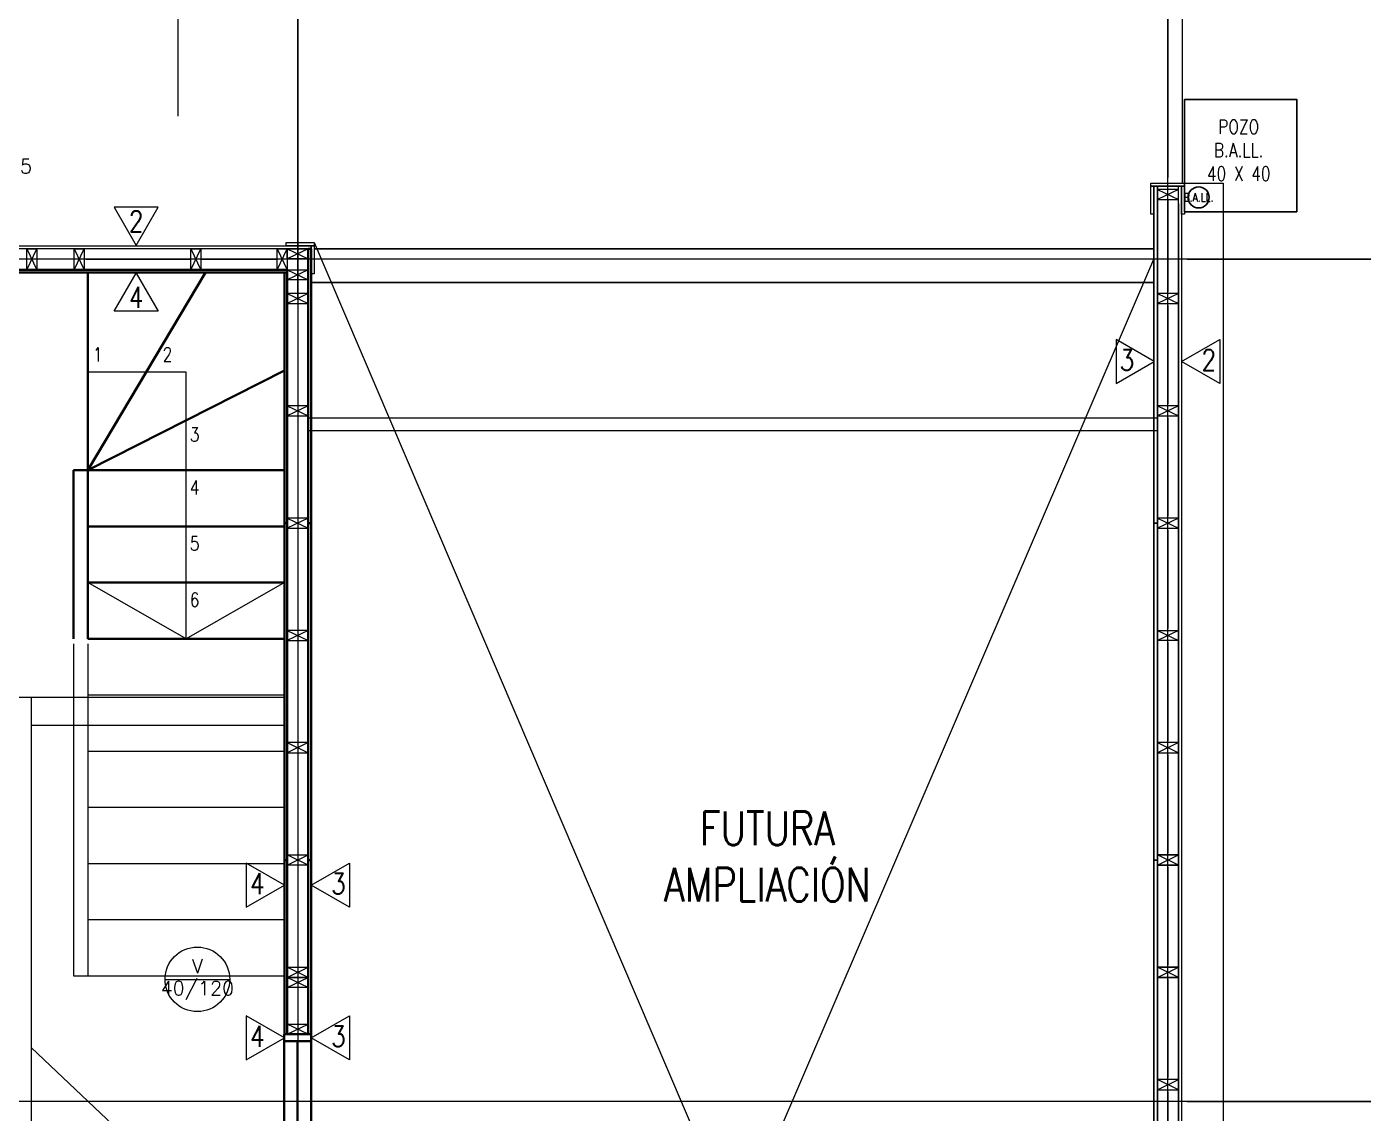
# Model space of a CAD drawing. Header units: metres. Extents: x -2 to 690, y -116 to 73.
# Drawn here: x 472.229 to 476.986, y 27.16 to 31.029 of the extents above; entities that cross this region are included whole.
import ezdxf
from ezdxf.enums import TextEntityAlignment as Align

# ---------------------------------------------------------------- set-up
doc = ezdxf.new("R2010")
doc.units = ezdxf.units.M
doc.header["$LTSCALE"] = 5
doc.header["$MEASUREMENT"] = 0
doc.linetypes.add('HIDDEN', pattern=[0.375, 0.25, -0.125])
doc.layers.get('0').update_dxf_attribs({"color": 30})
doc.layers.get('DEFPOINTS').update_dxf_attribs({"color": 210})
for name, color, linetype, lineweight in [('A-ANNO-DIMS', 3, 'Continuous', 18), ('A-ANNO-SYMB', 3, 'Continuous', 18), ('A-ANNO-TEXT', 3, 'Continuous', 18), ('A-DETL-MBND', 3, 'Continuous', 18), ('A-DETL-MCUT', 4, 'Continuous', 25), ('A-DOOR-SYMB', 3, 'Continuous', 18), ('A-ELEV-IDEN', 3, 'Continuous', 18), ('A-ELEV-MBE1', 7, 'Continuous', 35), ('A-ELEV-MBE2', 4, 'Continuous', 25), ('A-FURN', 8, 'Continuous', 18), ('A-SECT-MCUT', 7, 'Continuous', 35), ('A-WALL-PATT', 8, 'Continuous', 18), ('A-WALL-STUD', 3, 'Continuous', 18)]:
    doc.layers.add(name, color=color, linetype=linetype, lineweight=lineweight)
doc.styles.add('E-ROMANS', font='romans.shx', dxfattribs={"width": 0.8})
doc.dimstyles.new('E-0050_ARW_12', dxfattribs={"dimscale": 0.001, "dimtxt": 60, "dimasz": 60, "dimexe": 30, "dimexo": 20, "dimgap": 30, "dimtad": 0, "dimzin": 0, "dimdsep": 46, "dimtxsty": 'E-ROMANS', "dimblk": 'OPEN90', "dimcen": 30, "dimclrd": 256, "dimclre": 256, "dimclrt": 256, "dimadec": 0, "dimazin": 0, "dimtfac": 1, "dimtmove": 1, "dimatfit": 3, "dimldrblk": 'OPEN90', "dimfxl": 1, "dimtfill": 1, "dimtolj": 1, "dimtzin": 0, "dimlwd": -1, "dimarcsym": 0})

# ---------------------------------------------------------------- blocks, each defined once
blk = doc.blocks.new('_Open90')
at = {"color": 0, "linetype": 'ByBlock', "lineweight": -2}
for p, q in [((0, 0), (-1, 0)), ((-0.5, 0.5), (0, 0)), ((0, 0), (-0.5, -0.5))]:
    blk.add_line(p, q, dxfattribs=at)
blk = doc.blocks.new('*D949')
at = {"layer": 'A-ANNO-DIMS', "lineweight": -2, "transparency": 16777216}
for p, q in [((470.0961, 30.4765), (470.0961, 33.0687)), ((473.1931, 30.0565), (473.1931, 33.0687))]:
    blk.add_line(p, q, dxfattribs=at)
at = {"layer": 'A-ANNO-DIMS', "transparency": 16777216}
for p, q in [((470.1561, 33.0387), (471.5415, 33.0387)), ((473.1331, 33.0387), (471.7478, 33.0387))]:
    blk.add_line(p, q, dxfattribs=at)
at = {"layer": 'DEFPOINTS', "color": 0, "transparency": 16777216}
for p in [(473.1931, 33.0387), (470.0961, 30.4565), (473.1931, 30.0365)]:
    blk.add_point(p, dxfattribs=at)
at = {"layer": 'A-ANNO-DIMS', "transparency": 16777216, "xscale": 0.06, "yscale": 0.06, "zscale": 0.06, "rotation": 180}
blk.add_blockref('_Open90', (470.0961, 33.0387), dxfattribs=at)
at = {"layer": 'A-ANNO-DIMS', "transparency": 16777216, "xscale": 0.06, "yscale": 0.06, "zscale": 0.06}
blk.add_blockref('_Open90', (473.1931, 33.0387), dxfattribs=at)
at = {"layer": 'A-ANNO-DIMS', "transparency": 16777216, "insert": (471.6446, 33.0387), "char_height": 0.06, "attachment_point": 5, "style": 'E-ROMANS', "bg_fill": 3, "box_fill_scale": 1.25, "bg_fill_color": 256, "bg_fill_true_color": 13158600, "bg_fill_transparency": 0}
blk.add_mtext('\\A1;3.10', dxfattribs=at)
blk = doc.blocks.new('*D950')
at = {"layer": 'A-ANNO-DIMS', "lineweight": -2, "transparency": 16777216}
for p, q in [((473.1931, 30.0565), (473.1931, 33.0617)), ((476.2901, 30.4926), (476.2901, 33.0617))]:
    blk.add_line(p, q, dxfattribs=at)
at = {"layer": 'A-ANNO-DIMS', "transparency": 16777216}
for p, q in [((473.2531, 33.0317), (474.6385, 33.0317)), ((476.2301, 33.0317), (474.8448, 33.0317))]:
    blk.add_line(p, q, dxfattribs=at)
at = {"layer": 'DEFPOINTS', "color": 0, "transparency": 16777216}
for p in [(476.2901, 33.0317), (476.2901, 30.4726), (473.1931, 30.0365)]:
    blk.add_point(p, dxfattribs=at)
at = {"layer": 'A-ANNO-DIMS', "transparency": 16777216, "xscale": 0.06, "yscale": 0.06, "zscale": 0.06, "rotation": 180}
blk.add_blockref('_Open90', (473.1931, 33.0317), dxfattribs=at)
at = {"layer": 'A-ANNO-DIMS', "transparency": 16777216, "xscale": 0.06, "yscale": 0.06, "zscale": 0.06}
blk.add_blockref('_Open90', (476.2901, 33.0317), dxfattribs=at)
at = {"layer": 'A-ANNO-DIMS', "transparency": 16777216, "insert": (474.7416, 33.0317), "char_height": 0.06, "attachment_point": 5, "style": 'E-ROMANS', "bg_fill": 3, "box_fill_scale": 1.25, "bg_fill_color": 256, "bg_fill_true_color": 13158600, "bg_fill_transparency": 0}
blk.add_mtext('\\A1;3.10', dxfattribs=at)
blk = doc.blocks.new('*D1339')
at = {"layer": 'A-ANNO-DIMS', "lineweight": -2, "transparency": 16777216}
for p, q in [((476.3586, 30.201), (477.6942, 30.201)), ((476.3586, 27.202), (477.6942, 27.202))]:
    blk.add_line(p, q, dxfattribs=at)
at = {"layer": 'A-ANNO-DIMS', "transparency": 16777216}
for p, q in [((477.6642, 30.141), (477.6642, 28.8047)), ((477.6642, 27.262), (477.6642, 28.5984))]:
    blk.add_line(p, q, dxfattribs=at)
at = {"layer": 'DEFPOINTS', "color": 0, "transparency": 16777216}
for p in [(476.3386, 30.201), (476.3386, 27.202), (477.6642, 27.202)]:
    blk.add_point(p, dxfattribs=at)
at = {"layer": 'A-ANNO-DIMS', "transparency": 16777216, "xscale": 0.06, "yscale": 0.06, "zscale": 0.06}
for p, rotation in [((477.6642, 30.201), 90), ((477.6642, 27.202), 270)]:
    blk.add_blockref('_Open90', p, dxfattribs=dict(at, rotation=rotation))
at = {"layer": 'A-ANNO-DIMS', "transparency": 16777216, "insert": (477.6642, 28.7015), "char_height": 0.06, "attachment_point": 5, "rotation": 90, "style": 'E-ROMANS', "bg_fill": 3, "box_fill_scale": 1.25, "bg_fill_color": 256, "bg_fill_true_color": 13158600, "bg_fill_transparency": 0}
blk.add_mtext('\\A1;3.00', dxfattribs=at)
blk = doc.blocks.new('*D1340')
at = {"layer": 'A-ANNO-DIMS', "lineweight": -2, "transparency": 16777216}
for p, q in [((476.3586, 27.202), (477.6942, 27.202)), ((476.3587, 23.299), (477.6942, 23.299))]:
    blk.add_line(p, q, dxfattribs=at)
at = {"layer": 'A-ANNO-DIMS', "transparency": 16777216}
for p, q in [((477.6642, 27.142), (477.6642, 25.3537)), ((477.6642, 23.359), (477.6642, 25.1474))]:
    blk.add_line(p, q, dxfattribs=at)
at = {"layer": 'DEFPOINTS', "color": 0, "transparency": 16777216}
for p in [(476.3386, 27.202), (476.3387, 23.299), (477.6642, 23.299)]:
    blk.add_point(p, dxfattribs=at)
at = {"layer": 'A-ANNO-DIMS', "transparency": 16777216, "xscale": 0.06, "yscale": 0.06, "zscale": 0.06}
for p, rotation in [((477.6642, 27.202), 90), ((477.6642, 23.299), 270)]:
    blk.add_blockref('_Open90', p, dxfattribs=dict(at, rotation=rotation))
at = {"layer": 'A-ANNO-DIMS', "transparency": 16777216, "insert": (477.6642, 25.2505), "char_height": 0.06, "attachment_point": 5, "rotation": 90, "style": 'E-ROMANS', "bg_fill": 3, "box_fill_scale": 1.25, "bg_fill_color": 256, "bg_fill_true_color": 13158600, "bg_fill_transparency": 0}
blk.add_mtext('\\A1;3.90', dxfattribs=at)
blk = doc.blocks.new('*D1341')
at = {"layer": 'A-ANNO-DIMS', "lineweight": -2, "transparency": 16777216}
for p, q in [((476.3586, 30.201), (477.9044, 30.201)), ((476.3586, 23.299), (477.9044, 23.299))]:
    blk.add_line(p, q, dxfattribs=at)
at = {"layer": 'A-ANNO-DIMS', "transparency": 16777216}
for p, q in [((477.8744, 30.141), (477.8744, 26.852)), ((477.8744, 23.359), (477.8744, 26.648))]:
    blk.add_line(p, q, dxfattribs=at)
at = {"layer": 'DEFPOINTS', "color": 0, "transparency": 16777216}
for p in [(476.3386, 30.201), (476.3386, 23.299), (477.8744, 23.299)]:
    blk.add_point(p, dxfattribs=at)
at = {"layer": 'A-ANNO-DIMS', "transparency": 16777216, "xscale": 0.06, "yscale": 0.06, "zscale": 0.06}
for p, rotation in [((477.8744, 30.201), 90), ((477.8744, 23.299), 270)]:
    blk.add_blockref('_Open90', p, dxfattribs=dict(at, rotation=rotation))
at = {"layer": 'A-ANNO-DIMS', "transparency": 16777216, "insert": (477.8744, 26.75), "char_height": 0.06, "attachment_point": 5, "rotation": 90, "style": 'E-ROMANS', "bg_fill": 3, "box_fill_scale": 1.25, "bg_fill_color": 256, "bg_fill_true_color": 13158600, "bg_fill_transparency": 0}
blk.add_mtext('\\A1;6.90', dxfattribs=at)

msp = doc.modelspace()

# ---------------------------------------------------------------- linework, layer by layer
at = {"layer": 'A-ANNO-SYMB'}
for p, q in [((473.1931, 33.2203), (473.1931, 21.9469)), ((476.2901, 21.9469), (476.2901, 33.2203)), ((478.3225, 30.201), (455.4882, 30.201)), ((471.4456, 28.6415), (473.1456, 28.6415)), ((472.2456, 28.5415), (472.2456, 28.6415)), ((472.2456, 28.6415), (473.1456, 28.6415)), ((472.2456, 28.5415), (472.2456, 28.6415)), ((478.3225, 27.202), (455.4882, 27.202))]:
    msp.add_line(p, q, dxfattribs=at)
at = {"layer": 'A-ANNO-SYMB', "linetype": 'HIDDEN'}
msp.add_line((476.3426, 30.4726), (476.3426, 32.9505), dxfattribs=at)
at = {"layer": 'A-ANNO-TEXT'}
for points in [[(476.2415, 29.8365), (476.1056, 29.915), (476.1056, 29.7581)], [(473.1461, 27.9717), (473.0102, 28.0501), (473.0102, 27.8933)], [(473.2411, 27.9717), (473.377, 28.0501), (473.377, 27.8933)], [(473.1461, 27.4281), (473.0102, 27.5065), (473.0102, 27.3496)], [(473.2411, 27.4281), (473.377, 27.5065), (473.377, 27.3496)]]:
    msp.add_lwpolyline(points, close=True, dxfattribs=at)
at = {"layer": 'A-DETL-MBND'}
msp.add_line((476.3496, 30.4616), (476.3496, 30.4726), dxfattribs=at)
msp.add_lwpolyline([(476.3276, 30.4495), (476.2526, 30.4495), (476.2526, 30.4616), (476.3275, 30.4616)], dxfattribs=at)
for points in [[(476.3277, 22.9615), (476.3276, 30.4616), (476.3386, 30.4616), (476.3387, 22.9615), (476.3277, 22.9615)], [(476.3496, 30.3616), (476.3386, 30.3616), (476.3386, 30.4616), (476.3496, 30.4616)], [(473.2516, 30.2605), (473.2516, 30.2495), (473.1516, 30.2495), (473.1516, 30.2605)], [(473.2406, 30.2495), (473.2406, 30.2385), (472.1926, 30.2385), (472.1926, 30.2495)], [(473.2516, 30.1495), (473.2406, 30.1495), (473.2406, 30.2495), (473.2516, 30.2495)]]:
    msp.add_lwpolyline(points, close=True, dxfattribs=at)
at = {"layer": 'A-DETL-MCUT'}
for points in [[(476.2406, 29.2615), (476.2406, 30.4616), (476.2526, 30.4616), (476.2526, 29.2615)], [(476.2526, 28.0615), (476.2526, 29.2615), (476.2406, 29.2615), (476.2406, 28.0615)], [(476.2526, 26.8615), (476.2526, 28.0615), (476.2406, 28.0615), (476.2406, 26.8615)]]:
    msp.add_lwpolyline(points, close=True, dxfattribs=at)
at = {"layer": 'A-DOOR-SYMB'}
msp.add_lwpolyline([(472.721, 27.6365), (472.951, 27.6365)], dxfattribs=at)
msp.add_circle((472.836, 27.6365), 0.115, dxfattribs=at)
at = {"layer": 'A-ELEV-IDEN'}
for p, q in [((473.2516, 30.2605), (476.2406, 23.2615)), ((473.2516, 23.2395), (476.2406, 30.201)), ((473.2306, 29.6365), (476.2526, 29.6365)), ((473.2306, 29.5915), (476.2526, 29.5915)), ((472.3956, 28.8318), (472.3956, 27.6495)), ((472.4456, 28.8318), (472.4456, 27.6495)), ((472.3956, 27.6495), (473.1456, 27.6495))]:
    msp.add_line(p, q, dxfattribs=at)
for points in [[(476.3496, 30.4726), (476.4866, 30.4726), (476.4866, 22.9505), (476.3497, 22.9505)], [(472.7956, 28.8495), (472.7956, 29.7995), (472.4456, 29.7995)], [(473.1456, 29.0495), (472.7956, 28.8495), (472.4456, 29.0495)], [(472.4456, 28.6495), (473.1456, 28.6495)], [(472.4456, 28.4495), (473.1456, 28.4495)], [(472.4456, 28.2495), (473.1456, 28.2495)], [(472.4456, 28.0495), (473.1456, 28.0495)], [(472.4456, 27.8495), (473.1456, 27.8495)]]:
    msp.add_lwpolyline(points, dxfattribs=at)
at = {"layer": 'A-ELEV-MBE1'}
for p, q in [((472.3956, 29.4495), (472.3956, 28.8495)), ((472.4456, 29.4495), (472.4456, 28.8495)), ((473.1451, 26.5915), (473.1451, 27.4415)), ((473.2411, 26.5915), (473.2411, 27.4415))]:
    msp.add_line(p, q, dxfattribs=at)
at = {"layer": 'A-ELEV-MBE1', "linetype": 'Continuous'}
msp.add_line((473.1926, 26.6165), (473.1926, 27.416), dxfattribs=at)
at = {"layer": 'A-ELEV-MBE1'}
for points in [[(472.4456, 29.4495), (472.4456, 30.1535)], [(472.4456, 29.4495), (472.865, 30.1535)], [(472.4456, 29.4495), (473.1456, 29.8047)], [(472.4456, 29.4495), (472.3956, 29.4495)], [(472.4456, 29.4495), (473.1456, 29.4495)], [(472.4456, 29.2495), (473.1456, 29.2495)], [(472.4456, 29.0495), (473.1456, 29.0495)], [(472.4456, 28.8495), (473.1456, 28.8495)]]:
    msp.add_lwpolyline(points, dxfattribs=at)
msp.add_lwpolyline([(473.1451, 27.4165), (473.1451, 27.4415), (473.2411, 27.4415), (473.2411, 27.4165)], close=True, dxfattribs=at)
at = {"layer": 'A-ELEV-MBE2'}
msp.add_line((476.3276, 23.0235), (476.3276, 30.3995), dxfattribs=at)
at = {"layer": 'A-ELEV-MBE2', "ltscale": 0.05}
msp.add_lwpolyline([(476.7494, 30.3699), (476.3494, 30.3699), (476.3494, 30.7699), (476.7494, 30.7699)], close=True, dxfattribs=at)
msp.add_circle((476.3995, 30.4214), 0.0375, dxfattribs=at)
at = {"layer": 'A-FURN'}
for p, q in [((472.2456, 28.5415), (473.1456, 28.5415)), ((472.2456, 26.5415), (472.2456, 28.5415)), ((473.1456, 28.5415), (473.1456, 26.5415)), ((473.1456, 26.5415), (472.2456, 27.3925))]:
    msp.add_line(p, q, dxfattribs=at)
at = {"layer": 'A-SECT-MCUT'}
for points in [[(473.2406, 30.2385), (473.2406, 29.2615), (473.2306, 29.2615), (473.2306, 30.2385)], [(472.1926, 30.1635), (473.1556, 30.1635), (473.1556, 30.1535), (472.1926, 30.1535)], [(473.1556, 30.1535), (473.1556, 29.2615), (473.1456, 29.2615), (473.1456, 30.1535)], [(473.1556, 29.2615), (473.1556, 28.0615), (473.1456, 28.0615), (473.1456, 29.2615)], [(473.2406, 29.2615), (473.2406, 28.0615), (473.2306, 28.0615), (473.2306, 29.2615)], [(473.1556, 28.0615), (473.1556, 27.4415), (473.1456, 27.4415), (473.1456, 28.0615)], [(473.2406, 28.0615), (473.2406, 27.4415), (473.2306, 27.4415), (473.2306, 28.0615)]]:
    msp.add_lwpolyline(points, close=True, dxfattribs=at)
at = {"layer": 'A-WALL-PATT', "ltscale": 0.1}
for p, q in [((473.1931, 29.6365), (473.1931, 29.2865)), ((476.2901, 29.6365), (476.2901, 29.2865)), ((473.1931, 29.2365), (473.1931, 28.8865)), ((476.2901, 29.2365), (476.2901, 28.8865)), ((473.1931, 28.8365), (473.1931, 28.4865)), ((476.2901, 28.8365), (476.2901, 28.4865)), ((473.1931, 28.4365), (473.1931, 28.0865)), ((476.2901, 28.4365), (476.2901, 28.0865)), ((473.1931, 28.0365), (473.1931, 27.6865)), ((476.2901, 28.0365), (476.2901, 27.6865)), ((473.1931, 27.6075), (473.1931, 27.4775)), ((476.2901, 27.6365), (476.2901, 27.2864)), ((476.2901, 27.2364), (476.2901, 26.8865))]:
    msp.add_line(p, q, dxfattribs=at)
at = {"layer": 'A-WALL-STUD'}
for p, q in [((473.2306, 29.6795), (473.1556, 29.6435)), ((473.1556, 29.6795), (473.2306, 29.6435)), ((473.2306, 29.2795), (473.1556, 29.2435)), ((473.1556, 29.2795), (473.2306, 29.2435)), ((473.2306, 28.8795), (473.1556, 28.8435)), ((473.1556, 28.8795), (473.2306, 28.8435)), ((473.2306, 28.4795), (473.1556, 28.4435)), ((473.1556, 28.4795), (473.2306, 28.4435)), ((473.2306, 28.0435), (473.1556, 28.0795)), ((473.1556, 28.0435), (473.2306, 28.0795)), ((473.2306, 27.6435), (473.1556, 27.6795)), ((473.1556, 27.6435), (473.2306, 27.6795)), ((473.2306, 27.6075), (473.1556, 27.6435)), ((473.1556, 27.6075), (473.2306, 27.6435)), ((473.2306, 27.4415), (473.1556, 27.4775)), ((473.1556, 27.4415), (473.2306, 27.4775))]:
    msp.add_line(p, q, dxfattribs=at)
for points in [[(473.2306, 29.6795), (473.1556, 29.6795), (473.1556, 29.6435), (473.2306, 29.6435)], [(473.2306, 29.2795), (473.1556, 29.2795), (473.1556, 29.2435), (473.2306, 29.2435)], [(473.2306, 28.8795), (473.1556, 28.8795), (473.1556, 28.8435), (473.2306, 28.8435)], [(473.2306, 28.4795), (473.1556, 28.4795), (473.1556, 28.4435), (473.2306, 28.4435)], [(473.2306, 28.0435), (473.1556, 28.0435), (473.1556, 28.0795), (473.2306, 28.0795)], [(473.2306, 27.6435), (473.1556, 27.6435), (473.1556, 27.6795), (473.2306, 27.6795)], [(473.2306, 27.6075), (473.1556, 27.6075), (473.1556, 27.6435), (473.2306, 27.6435)], [(473.2306, 27.4415), (473.1556, 27.4415), (473.1556, 27.4775), (473.2306, 27.4775)]]:
    msp.add_lwpolyline(points, close=True, dxfattribs=at)

# ---------------------------------------------------------------- texts
at = {"layer": 'A-ANNO-TEXT', "attachment_point": 5, "style": 'E-ROMANS'}
for s, insert, char_height in [('\\pi-0.15,l0.15,t0.15;POZO\\PB.A.LL.\\P40 X 40', (476.5423, 30.5893), 0.05), ('\\pi-0.09,l0.09,t0.09;B.A.LL.', (476.3995, 30.4214), 0.03), ('\\pi-0.36,l0.36,t0.36;FUTURA\\PAMPLIACIÓN', (474.8649, 28.0739), 0.12)]:
    msp.add_mtext(s, dxfattribs=dict(at, insert=insert, char_height=char_height))
for s, insert, char_height, rotation in [('\\pi-0.3,l0.3,t0.3;1', (472.4811, 29.8623), 0.05, 0.0005), ('\\pi-0.3,l0.3,t0.3;2', (472.7294, 29.8623), 0.05, 0.0005), ('\\pi-0.45,l0.45,t0.45;3', (476.1446, 29.8422), 0.075, 0.0005), ('\\pi-0.3,l0.3,t0.3;3', (472.8262, 29.577), 0.05, 0.0005), ('\\pi-0.3,l0.3,t0.3;4', (472.8262, 29.3884), 0.05, 0.0005), ('\\pi-0.3,l0.3,t0.3;5', (472.8262, 29.1884), 0.05, 0.0005), ('\\pi-0.3,l0.3,t0.3;6', (472.8262, 28.9884), 0.05, 0.0005), ('\\pi-0.45,l0.45,t0.45;4', (473.0492, 27.9774), 0.075, 0.0005), ('\\pi-0.45,l0.45,t0.45;3', (473.338, 27.9774), 0.075, 359.9995), ('\\pi-0.45,l0.45,t0.45;4', (473.0492, 27.4337), 0.075, 0.0005), ('\\pi-0.45,l0.45,t0.45;3', (473.338, 27.4337), 0.075, 359.9995)]:
    msp.add_mtext(s, dxfattribs=dict(at, insert=insert, char_height=char_height, rotation=rotation))
at = {"layer": 'A-ANNO-TEXT', "style": 'E-ROMANS'}
msp.add_attdef('V', text='V', height=0.05, dxfattribs=at).set_placement((472.836, 27.644), align=Align.BOTTOM_CENTER)
msp.add_attdef('40/120', text='xx/xxx', height=0.05, dxfattribs=at).set_placement((472.836, 27.6306), align=Align.TOP_CENTER)

# ---------------------------------------------------------------- next in the draw order: dimensions: what is measured, and where the dimension line sits
at = {"layer": 'A-ANNO-DIMS'}
dim = msp.add_linear_dim(base=(473.1931, 33.0387), p1=(470.0961, 30.4565), p2=(473.1931, 30.0365), dimstyle='E-0050_ARW_12', dxfattribs=at)
dim.commit()
dim.dimension.update_dxf_attribs({"geometry": '*D949', "text_midpoint": (471.6446, 33.0387)})
dim = msp.add_linear_dim(base=(477.6642, 27.202), p1=(476.3386, 30.201), p2=(476.3386, 27.202), angle=90, dimstyle='E-0050_ARW_12', dxfattribs=at)
dim.commit()
dim.dimension.update_dxf_attribs({"geometry": '*D1339', "text_midpoint": (477.6642, 28.7015)})

# ---------------------------------------------------------------- next in the draw order: linework, layer by layer
at = {"layer": 'A-ANNO-SYMB'}
msp.add_line((472.7671, 30.7106), (472.7671, 32.3989), dxfattribs=at)
at = {"layer": 'A-ANNO-TEXT'}
for points in [[(472.6181, 30.2505), (472.6965, 30.3864), (472.5396, 30.3864)], [(472.6181, 30.1515), (472.6965, 30.0157), (472.5396, 30.0157)]]:
    msp.add_lwpolyline(points, close=True, dxfattribs=at)
at = {"layer": 'A-WALL-PATT', "ltscale": 0.1}
for p, q in [((472.3976, 30.201), (472.2646, 30.201)), ((472.4406, 30.201), (472.8126, 30.201)), ((472.8486, 30.201), (473.1196, 30.201))]:
    msp.add_line(p, q, dxfattribs=at)
at = {"layer": 'A-WALL-STUD'}
for p, q in [((472.2286, 30.1635), (472.2646, 30.2385)), ((472.2286, 30.2385), (472.2646, 30.1635)), ((472.3976, 30.1635), (472.4336, 30.2385)), ((472.3976, 30.2385), (472.4336, 30.1635)), ((472.8126, 30.1635), (472.8486, 30.2385)), ((472.8126, 30.2385), (472.8486, 30.1635)), ((473.1196, 30.1635), (473.1556, 30.2385)), ((473.1196, 30.2385), (473.1556, 30.1635))]:
    msp.add_line(p, q, dxfattribs=at)
for points in [[(472.2286, 30.1635), (472.2286, 30.2385), (472.2646, 30.2385), (472.2646, 30.1635)], [(472.3976, 30.1635), (472.3976, 30.2385), (472.4336, 30.2385), (472.4336, 30.1635)], [(472.8126, 30.1635), (472.8126, 30.2385), (472.8486, 30.2385), (472.8486, 30.1635)], [(473.1196, 30.1635), (473.1196, 30.2385), (473.1556, 30.2385), (473.1556, 30.1635)]]:
    msp.add_lwpolyline(points, close=True, dxfattribs=at)

# ---------------------------------------------------------------- next in the draw order: texts
at = {"layer": 'A-ANNO-TEXT', "char_height": 0.075, "attachment_point": 5, "style": 'E-ROMANS'}
for s, insert, rotation in [('\\pi-0.45,l0.45,t0.45;2', (472.6181, 30.3363), 0.0005), ('\\pi-0.45,l0.45,t0.45;4', (472.6181, 30.0658), 359.9995)]:
    msp.add_mtext(s, dxfattribs=dict(at, insert=insert, rotation=rotation))
at = {"layer": 'A-ANNO-TEXT', "style": 'E-ROMANS'}
msp.add_attdef('80/75', text='x/x', height=0.05, dxfattribs=at).set_placement((472.138, 30.5571), align=Align.TOP_CENTER)

# ---------------------------------------------------------------- next in the draw order: dimensions: what is measured, and where the dimension line sits
at = {"layer": 'A-ANNO-DIMS'}
dim = msp.add_linear_dim(base=(476.2901, 33.0317), p1=(473.1931, 30.0365), p2=(476.2901, 30.4726), dimstyle='E-0050_ARW_12', dxfattribs=at)
dim.commit()
dim.dimension.update_dxf_attribs({"geometry": '*D950', "text_midpoint": (474.7416, 33.0317)})
dim = msp.add_linear_dim(base=(477.6642, 23.299), p1=(476.3386, 27.202), p2=(476.3387, 23.299), angle=90, dimstyle='E-0050_ARW_12', dxfattribs=at)
dim.commit()
dim.dimension.update_dxf_attribs({"geometry": '*D1340', "text_midpoint": (477.6642, 25.2505)})

# ---------------------------------------------------------------- next in the draw order: linework, layer by layer
at = {"layer": 'A-DETL-MBND'}
msp.add_lwpolyline([(476.3496, 30.4616), (476.2296, 30.4616), (476.2296, 30.4726), (476.3496, 30.4726)], dxfattribs=at)
msp.add_lwpolyline([(476.2406, 30.3616), (476.2296, 30.3616), (476.2296, 30.4616), (476.2406, 30.4616)], close=True, dxfattribs=at)
at = {"layer": 'A-ELEV-MBE2'}
for p, q in [((473.2516, 30.2385), (476.2406, 30.2385)), ((473.2406, 30.1185), (476.2406, 30.1185))]:
    msp.add_line(p, q, dxfattribs=at)
at = {"layer": 'A-WALL-PATT', "ltscale": 0.1}
for p, q in [((476.2901, 30.4135), (476.2901, 30.0865)), ((473.1931, 30.2025), (473.1931, 30.1635)), ((473.1931, 30.1275), (473.1931, 30.0795)), ((473.1931, 30.0435), (473.1931, 29.6865)), ((476.2901, 30.0365), (476.2901, 29.6865))]:
    msp.add_line(p, q, dxfattribs=at)
at = {"layer": 'A-WALL-STUD'}
for p, q in [((476.3276, 30.4495), (476.2526, 30.4135)), ((476.2526, 30.4495), (476.3276, 30.4135)), ((473.1556, 30.2385), (473.2306, 30.2025)), ((473.2306, 30.2385), (473.1556, 30.2025)), ((473.1556, 30.1635), (473.2306, 30.1275)), ((473.2306, 30.1635), (473.1556, 30.1275)), ((473.2306, 30.0795), (473.1556, 30.0435)), ((473.1556, 30.0795), (473.2306, 30.0435))]:
    msp.add_line(p, q, dxfattribs=at)
for points in [[(476.3276, 30.4495), (476.2526, 30.4495), (476.2526, 30.4135), (476.3276, 30.4135)], [(473.1556, 30.2385), (473.2306, 30.2385), (473.2306, 30.2025), (473.1556, 30.2025)], [(473.1556, 30.1635), (473.2306, 30.1635), (473.2306, 30.1275), (473.1556, 30.1275)], [(473.2306, 30.0795), (473.1556, 30.0795), (473.1556, 30.0435), (473.2306, 30.0435)]]:
    msp.add_lwpolyline(points, close=True, dxfattribs=at)

# ---------------------------------------------------------------- next in the draw order: dimensions: what is measured, and where the dimension line sits
at = {"layer": 'A-ANNO-DIMS'}
dim = msp.add_linear_dim(base=(477.8744, 23.299), p1=(476.3386, 30.201), p2=(476.3386, 23.299), angle=90, dimstyle='E-0050_ARW_12', dxfattribs=at)
dim.commit()
dim.dimension.update_dxf_attribs({"geometry": '*D1341', "text_midpoint": (477.8744, 26.75)})

# ---------------------------------------------------------------- next in the draw order: linework, layer by layer
at = {"layer": 'A-ANNO-TEXT'}
msp.add_lwpolyline([(476.3387, 29.8365), (476.4746, 29.915), (476.4746, 29.7581)], close=True, dxfattribs=at)
at = {"layer": 'A-WALL-STUD'}
for p, q in [((476.3276, 30.0795), (476.2526, 30.0435)), ((476.2526, 30.0795), (476.3276, 30.0435)), ((476.3276, 29.6795), (476.2526, 29.6435)), ((476.2526, 29.6795), (476.3276, 29.6435)), ((476.3276, 29.6795), (476.2526, 29.6435)), ((476.2526, 29.6795), (476.3276, 29.6435)), ((476.3276, 29.2795), (476.2526, 29.2435)), ((476.2526, 29.2795), (476.3276, 29.2435)), ((476.2526, 28.8795), (476.3276, 28.8435)), ((476.3276, 28.8795), (476.2526, 28.8435)), ((476.3276, 28.4795), (476.2526, 28.4435)), ((476.2526, 28.4795), (476.3276, 28.4435)), ((476.3276, 28.0435), (476.2526, 28.0795)), ((476.2526, 28.0435), (476.3276, 28.0795)), ((476.2526, 28.0435), (476.3276, 28.0795)), ((476.3276, 28.0435), (476.2526, 28.0795)), ((476.3276, 27.6435), (476.2526, 27.6795)), ((476.2526, 27.6435), (476.3276, 27.6795)), ((476.2526, 27.6435), (476.3276, 27.6795)), ((476.3276, 27.6435), (476.2526, 27.6795)), ((476.2526, 27.2434), (476.3276, 27.2794)), ((476.3276, 27.2434), (476.2526, 27.2794))]:
    msp.add_line(p, q, dxfattribs=at)
for points in [[(476.3276, 30.0795), (476.2526, 30.0795), (476.2526, 30.0435), (476.3276, 30.0435)], [(476.3276, 29.6795), (476.2526, 29.6795), (476.2526, 29.6435), (476.3276, 29.6435)], [(476.3276, 29.6795), (476.2526, 29.6795), (476.2526, 29.6435), (476.3276, 29.6435)], [(476.3276, 29.2795), (476.2526, 29.2795), (476.2526, 29.2435), (476.3276, 29.2435)], [(476.2526, 28.8795), (476.3276, 28.8795), (476.3276, 28.8435), (476.2526, 28.8435)], [(476.3276, 28.4795), (476.2526, 28.4795), (476.2526, 28.4435), (476.3276, 28.4435)], [(476.3276, 28.0435), (476.2526, 28.0435), (476.2526, 28.0795), (476.3276, 28.0795)], [(476.2526, 28.0435), (476.3276, 28.0435), (476.3276, 28.0795), (476.2526, 28.0795)], [(476.3276, 27.6435), (476.2526, 27.6435), (476.2526, 27.6795), (476.3276, 27.6795)], [(476.2526, 27.6435), (476.3276, 27.6435), (476.3276, 27.6795), (476.2526, 27.6795)], [(476.2526, 27.2434), (476.3276, 27.2434), (476.3276, 27.2794), (476.2526, 27.2794)]]:
    msp.add_lwpolyline(points, close=True, dxfattribs=at)

# ---------------------------------------------------------------- next in the draw order: texts
at = {"layer": 'A-ANNO-TEXT', "insert": (476.4356, 29.8422), "char_height": 0.075, "attachment_point": 5, "rotation": 359.9995, "style": 'E-ROMANS'}
msp.add_mtext('\\pi-0.45,l0.45,t0.45;2', dxfattribs=at)

doc.saveas('drawing.dxf')
